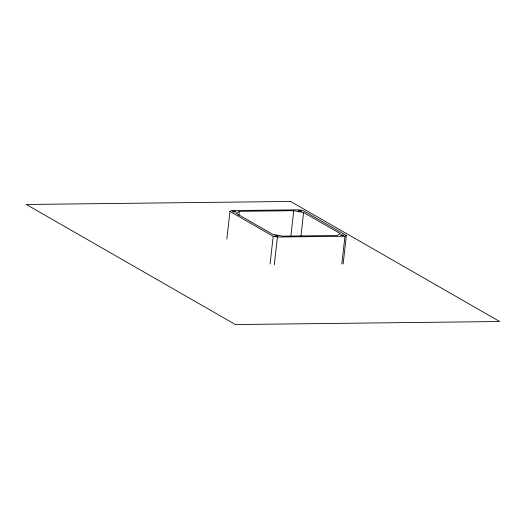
<?xml version="1.0" encoding="UTF-8"?>
<svg xmlns="http://www.w3.org/2000/svg" width="526" height="526" viewBox="0 0 526 526"><rect width="100%" height="100%" fill="white"/><g stroke="black" fill="none" stroke-linecap="round" stroke-linejoin="round"><path stroke-width="0.79" d="M226.837 239.179L229.954 211.426L231.355 210.584L298.899 209.815L303.121 210.591L346.358 235.418L343.156 263.986M238.883 215.371L239.337 211.32L293.745 210.702L303.601 212.511L340.256 233.564L336.982 235.523L282.574 236.148L272.718 234.333L236.056 213.286L239.337 211.32M270.081 264.006L273.191 236.253L229.954 211.426M274.302 264.782L277.412 237.029L344.957 236.259L346.358 235.418M290.832 236.628L293.745 210.702M300.872 236.818L303.601 212.511M341.841 264.013L344.957 236.259M273.191 236.253L277.412 237.029M290.576 201.458L26.3 204.476L235.424 324.542L499.7 321.524L290.576 201.458M298.978 211.123A1.585 0.368 6.4 0 0 301.411 211.09A1.585 0.368 6.4 0 0 299.136 210.499A1.585 0.368 6.4 0 0 298.978 211.123M233.307 211.873A1.585 0.368 6.4 0 0 235.747 211.84A1.585 0.368 6.4 0 0 233.472 211.248A1.585 0.368 6.4 0 0 233.307 211.873M341.275 235.405A1.585 0.368 6.4 0 0 343.708 235.378A1.585 0.368 6.4 0 0 341.433 234.787A1.585 0.368 6.4 0 0 341.275 235.405M275.604 236.154A1.585 0.368 6.4 0 0 278.044 236.128A1.585 0.368 6.4 0 0 275.769 235.536A1.585 0.368 6.4 0 0 275.604 236.154"/></g></svg>
